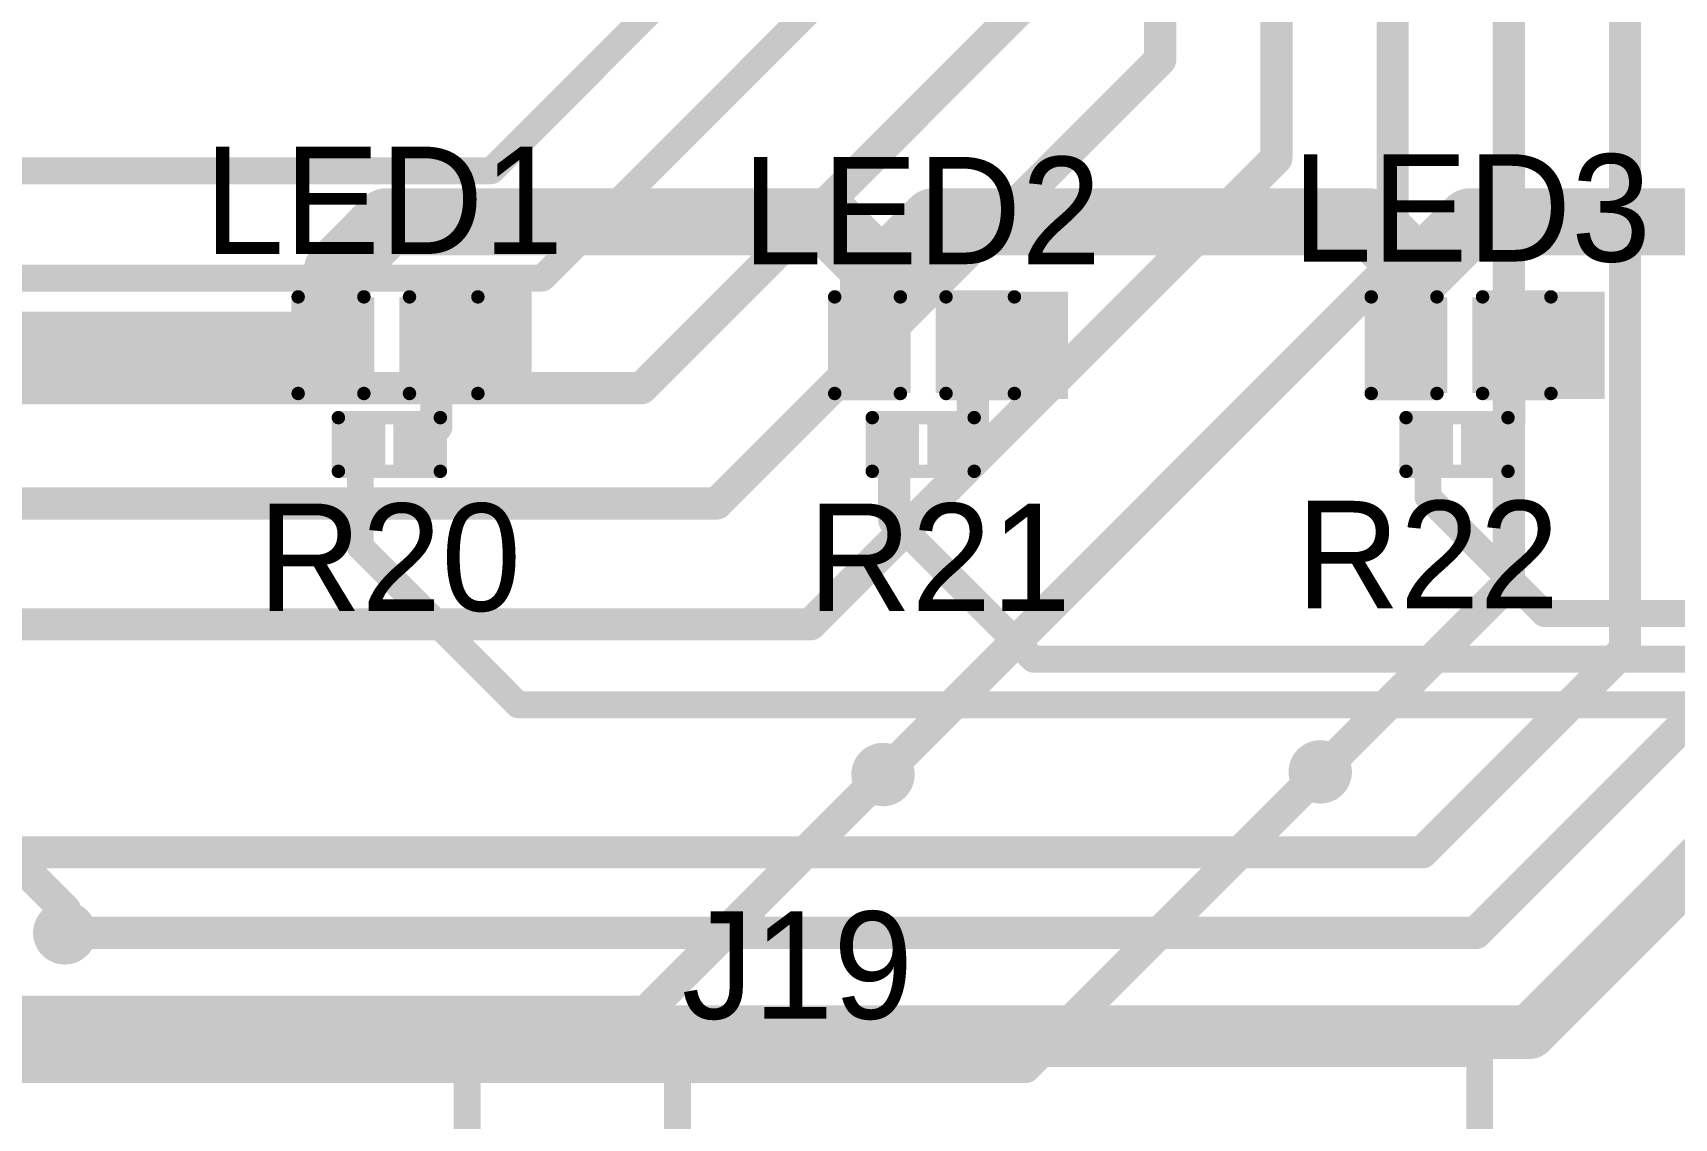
# Model space of a CAD drawing. Header units: millimetres. Extents: x 0.85 to 4.91, y 0.77 to 5.15.
# Drawn here: x 1.703 to 2.315, y 1.408 to 1.812 of the extents above; entities that cross this region are included whole.
import ezdxf

# ---------------------------------------------------------------- set-up
doc = ezdxf.new("R2010")
doc.units = ezdxf.units.MM
doc.header["$MEASUREMENT"] = 0
for name, color, linetype in [('BottomLayer', 5, 'Continuous'), ('BottomSolder', 6, 'Continuous'), ('MultiLayer', 9, 'Continuous'), ('PadHoleLayer', 156, 'Continuous'), ('TopLayer', 1, 'Continuous'), ('TopOverlay', 2, 'Continuous'), ('TopPaste', 8, 'Continuous'), ('TopSolder', 216, 'Continuous'), ('ViaHoleLayer', 16, 'Continuous')]:
    doc.layers.add(name, color=color, linetype=linetype)

# ---------------------------------------------------------------- blocks, each defined once
blk = doc.blocks.new('S2B_XH_A_LF__SN__56')
at = {"layer": 'BottomLayer', "const_width": 0.0315}
blk.add_lwpolyline([(0.03346, 0, 1), (0.06496, 0, 1)], format="xyb", close=True, dxfattribs=at)
at = {"layer": 'BottomLayer'}
blk.add_solid([(-0.08071, -0.0315), (-0.01772, -0.0315), (-0.08071, 0.0315), (-0.01772, 0.0315)], dxfattribs=at)
at = {"layer": 'BottomSolder', "const_width": 0.0355}
blk.add_lwpolyline([(0.03146, 0, 1), (0.06696, 0, 1)], format="xyb", close=True, dxfattribs=at)
at = {"layer": 'BottomSolder'}
blk.add_solid([(-0.08471, -0.0355), (-0.01372, -0.0355), (-0.08471, 0.0355), (-0.01372, 0.0355)], dxfattribs=at)
at = {"layer": 'MultiLayer', "const_width": 0.0315}
blk.add_lwpolyline([(0.03346, 0, 1), (0.06496, 0, 1)], format="xyb", close=True, dxfattribs=at)
at = {"layer": 'MultiLayer'}
blk.add_solid([(-0.08071, -0.0315), (-0.01772, -0.0315), (-0.08071, 0.0315), (-0.01772, 0.0315)], dxfattribs=at)
at = {"layer": 'PadHoleLayer', "const_width": 0.01772}
for points in [[(-0.05807, 0, 1), (-0.04035, 0, 1)], [(0.04035, 0, 1), (0.05807, 0, 1)]]:
    blk.add_lwpolyline(points, format="xyb", close=True, dxfattribs=at)
at = {"layer": 'TopLayer', "const_width": 0.0315}
blk.add_lwpolyline([(0.03346, 0, 1), (0.06496, 0, 1)], format="xyb", close=True, dxfattribs=at)
at = {"layer": 'TopLayer'}
blk.add_solid([(-0.08071, -0.0315), (-0.01772, -0.0315), (-0.08071, 0.0315), (-0.01772, 0.0315)], dxfattribs=at)
at = {"layer": 'TopOverlay', "const_width": 0.01}
for points in [[(-0.149, -0.365), (-0.149, 0.092)], [(-0.149, 0.092), (0.15, 0.092)], [(0.15, -0.365), (0.15, 0.092)], [(-0.149, -0.365), (0.15, -0.365)]]:
    blk.add_lwpolyline(points, dxfattribs=at)
at = {"layer": 'TopOverlay', "const_width": 0.005}
for points in [[(-0.1515, 0.092, 1), (-0.1465, 0.092, 1)], [(-0.1515, 0.092, 1), (-0.1465, 0.092, 1)], [(0.1475, 0.092, 1), (0.1525, 0.092, 1)], [(0.1475, 0.092, 1), (0.1525, 0.092, 1)], [(-0.1515, -0.365, 1), (-0.1465, -0.365, 1)], [(-0.1515, -0.365, 1), (-0.1465, -0.365, 1)], [(0.1475, -0.365, 1), (0.1525, -0.365, 1)], [(0.1475, -0.365, 1), (0.1525, -0.365, 1)]]:
    blk.add_lwpolyline(points, format="xyb", close=True, dxfattribs=at)
at = {"layer": 'TopSolder', "const_width": 0.0355}
blk.add_lwpolyline([(0.03146, 0, 1), (0.06696, 0, 1)], format="xyb", close=True, dxfattribs=at)
at = {"layer": 'TopSolder'}
blk.add_solid([(-0.08471, -0.0355), (-0.01372, -0.0355), (-0.08471, 0.0355), (-0.01372, 0.0355)], dxfattribs=at)
blk = doc.blocks.new('LED_0402_115')
at = {"layer": 'TopLayer'}
for points in [[(-0.00866, -0.01378), (-0.00866, 0.01378), (-0.02834, -0.01378), (-0.02834, 0.01378)], [(0.02834, -0.01378), (0.02834, 0.01378), (0.00866, -0.01378), (0.00866, 0.01378)]]:
    blk.add_solid(points, dxfattribs=at)
at = {"layer": 'TopOverlay', "const_width": 0.005}
for points in [[(-0.033, -0.018), (-0.033, 0.018)], [(-0.033, 0.018), (-0.0085, 0.018)], [(0.0085, 0.018), (0.034, 0.018)], [(0.034, -0.018), (0.034, 0.018)], [(-0.033, -0.018), (-0.0085, -0.018)], [(0.0085, -0.018), (0.034, -0.018)]]:
    blk.add_lwpolyline(points, dxfattribs=at)
at = {"layer": 'TopOverlay', "const_width": 0.0025}
for points in [[(-0.03425, 0.018, 1), (-0.03175, 0.018, 1)], [(-0.03425, 0.018, 1), (-0.03175, 0.018, 1)], [(-0.00975, 0.018, 1), (-0.00725, 0.018, 1)], [(0.00725, 0.018, 1), (0.00975, 0.018, 1)], [(0.03275, 0.018, 1), (0.03525, 0.018, 1)], [(0.03275, 0.018, 1), (0.03525, 0.018, 1)], [(-0.03425, -0.018, 1), (-0.03175, -0.018, 1)], [(-0.03425, -0.018, 1), (-0.03175, -0.018, 1)], [(-0.00975, -0.018, 1), (-0.00725, -0.018, 1)], [(0.00725, -0.018, 1), (0.00975, -0.018, 1)], [(0.03275, -0.018, 1), (0.03525, -0.018, 1)], [(0.03275, -0.018, 1), (0.03525, -0.018, 1)]]:
    blk.add_lwpolyline(points, format="xyb", close=True, dxfattribs=at)
at = {"layer": 'TopOverlay'}
blk.add_solid([(0.034, -0.02), (0.054, -0.02), (0.034, 0.02), (0.054, 0.02)], dxfattribs=at)
at = {"layer": 'TopPaste'}
for points in [[(-0.00866, -0.01378), (-0.00866, 0.01378), (-0.02834, -0.01378), (-0.02834, 0.01378)], [(0.02834, -0.01378), (0.02834, 0.01378), (0.00866, -0.01378), (0.00866, 0.01378)]]:
    blk.add_solid(points, dxfattribs=at)
at = {"layer": 'TopSolder'}
for points in [[(-0.00466, -0.01778), (-0.00466, 0.01778), (-0.03234, -0.01778), (-0.03234, 0.01778)], [(0.03234, -0.01778), (0.03234, 0.01778), (0.00466, -0.01778), (0.00466, 0.01778)]]:
    blk.add_solid(points, dxfattribs=at)
blk = doc.blocks.new('LED_0402_116')
at = {"layer": 'TopLayer'}
for points in [[(-0.00866, -0.01378), (-0.00866, 0.01378), (-0.02834, -0.01378), (-0.02834, 0.01378)], [(0.02834, -0.01378), (0.02834, 0.01378), (0.00866, -0.01378), (0.00866, 0.01378)]]:
    blk.add_solid(points, dxfattribs=at)
at = {"layer": 'TopOverlay', "const_width": 0.005}
for points in [[(-0.033, -0.018), (-0.033, 0.018)], [(-0.033, 0.018), (-0.0085, 0.018)], [(0.0085, 0.018), (0.034, 0.018)], [(0.034, -0.018), (0.034, 0.018)], [(-0.033, -0.018), (-0.0085, -0.018)], [(0.0085, -0.018), (0.034, -0.018)]]:
    blk.add_lwpolyline(points, dxfattribs=at)
at = {"layer": 'TopOverlay', "const_width": 0.0025}
for points in [[(-0.03425, 0.018, 1), (-0.03175, 0.018, 1)], [(-0.03425, 0.018, 1), (-0.03175, 0.018, 1)], [(-0.00975, 0.018, 1), (-0.00725, 0.018, 1)], [(0.00725, 0.018, 1), (0.00975, 0.018, 1)], [(0.03275, 0.018, 1), (0.03525, 0.018, 1)], [(0.03275, 0.018, 1), (0.03525, 0.018, 1)], [(-0.03425, -0.018, 1), (-0.03175, -0.018, 1)], [(-0.03425, -0.018, 1), (-0.03175, -0.018, 1)], [(-0.00975, -0.018, 1), (-0.00725, -0.018, 1)], [(0.00725, -0.018, 1), (0.00975, -0.018, 1)], [(0.03275, -0.018, 1), (0.03525, -0.018, 1)], [(0.03275, -0.018, 1), (0.03525, -0.018, 1)]]:
    blk.add_lwpolyline(points, format="xyb", close=True, dxfattribs=at)
at = {"layer": 'TopOverlay'}
blk.add_solid([(0.034, -0.02), (0.054, -0.02), (0.034, 0.02), (0.054, 0.02)], dxfattribs=at)
at = {"layer": 'TopPaste'}
for points in [[(-0.00866, -0.01378), (-0.00866, 0.01378), (-0.02834, -0.01378), (-0.02834, 0.01378)], [(0.02834, -0.01378), (0.02834, 0.01378), (0.00866, -0.01378), (0.00866, 0.01378)]]:
    blk.add_solid(points, dxfattribs=at)
at = {"layer": 'TopSolder'}
for points in [[(-0.00466, -0.01778), (-0.00466, 0.01778), (-0.03234, -0.01778), (-0.03234, 0.01778)], [(0.03234, -0.01778), (0.03234, 0.01778), (0.00466, -0.01778), (0.00466, 0.01778)]]:
    blk.add_solid(points, dxfattribs=at)
blk = doc.blocks.new('LED_0402_117')
at = {"layer": 'TopLayer'}
for points in [[(-0.00866, -0.01378), (-0.00866, 0.01378), (-0.02834, -0.01378), (-0.02834, 0.01378)], [(0.02834, -0.01378), (0.02834, 0.01378), (0.00866, -0.01378), (0.00866, 0.01378)]]:
    blk.add_solid(points, dxfattribs=at)
at = {"layer": 'TopOverlay', "const_width": 0.005}
for points in [[(-0.033, -0.018), (-0.033, 0.018)], [(-0.033, 0.018), (-0.0085, 0.018)], [(0.0085, 0.018), (0.034, 0.018)], [(0.034, -0.018), (0.034, 0.018)], [(-0.033, -0.018), (-0.0085, -0.018)], [(0.0085, -0.018), (0.034, -0.018)]]:
    blk.add_lwpolyline(points, dxfattribs=at)
at = {"layer": 'TopOverlay', "const_width": 0.0025}
for points in [[(-0.03425, 0.018, 1), (-0.03175, 0.018, 1)], [(-0.03425, 0.018, 1), (-0.03175, 0.018, 1)], [(-0.00975, 0.018, 1), (-0.00725, 0.018, 1)], [(0.00725, 0.018, 1), (0.00975, 0.018, 1)], [(0.03275, 0.018, 1), (0.03525, 0.018, 1)], [(0.03275, 0.018, 1), (0.03525, 0.018, 1)], [(-0.03425, -0.018, 1), (-0.03175, -0.018, 1)], [(-0.03425, -0.018, 1), (-0.03175, -0.018, 1)], [(-0.00975, -0.018, 1), (-0.00725, -0.018, 1)], [(0.00725, -0.018, 1), (0.00975, -0.018, 1)], [(0.03275, -0.018, 1), (0.03525, -0.018, 1)], [(0.03275, -0.018, 1), (0.03525, -0.018, 1)]]:
    blk.add_lwpolyline(points, format="xyb", close=True, dxfattribs=at)
at = {"layer": 'TopOverlay'}
blk.add_solid([(0.034, -0.02), (0.054, -0.02), (0.034, 0.02), (0.054, 0.02)], dxfattribs=at)
at = {"layer": 'TopPaste'}
for points in [[(-0.00866, -0.01378), (-0.00866, 0.01378), (-0.02834, -0.01378), (-0.02834, 0.01378)], [(0.02834, -0.01378), (0.02834, 0.01378), (0.00866, -0.01378), (0.00866, 0.01378)]]:
    blk.add_solid(points, dxfattribs=at)
at = {"layer": 'TopSolder'}
for points in [[(-0.00466, -0.01778), (-0.00466, 0.01778), (-0.03234, -0.01778), (-0.03234, 0.01778)], [(0.03234, -0.01778), (0.03234, 0.01778), (0.00466, -0.01778), (0.00466, 0.01778)]]:
    blk.add_solid(points, dxfattribs=at)
blk = doc.blocks.new('R___0201_127')
at = {"layer": 'TopLayer'}
for points in [[(-0.01614, -0.00728), (-0.00551, -0.00728), (-0.01614, 0.00728), (-0.00551, 0.00728)], [(0.00551, -0.00728), (0.01614, -0.00728), (0.00551, 0.00728), (0.01614, 0.00728)]]:
    blk.add_solid(points, dxfattribs=at)
at = {"layer": 'TopOverlay', "const_width": 0.005}
for points in [[(-0.019, 0.01), (0.019, 0.01)], [(-0.019, -0.01), (-0.019, 0.01)], [(0.019, -0.01), (0.019, 0.01)], [(-0.019, -0.01), (0.019, -0.01)]]:
    blk.add_lwpolyline(points, dxfattribs=at)
at = {"layer": 'TopOverlay', "const_width": 0.0025}
for points in [[(-0.02025, 0.01, 1), (-0.01775, 0.01, 1)], [(-0.02025, 0.01, 1), (-0.01775, 0.01, 1)], [(0.01775, 0.01, 1), (0.02025, 0.01, 1)], [(0.01775, 0.01, 1), (0.02025, 0.01, 1)], [(-0.02025, -0.01, 1), (-0.01775, -0.01, 1)], [(-0.02025, -0.01, 1), (-0.01775, -0.01, 1)], [(0.01775, -0.01, 1), (0.02025, -0.01, 1)], [(0.01775, -0.01, 1), (0.02025, -0.01, 1)]]:
    blk.add_lwpolyline(points, format="xyb", close=True, dxfattribs=at)
at = {"layer": 'TopPaste'}
for points in [[(-0.01614, -0.00728), (-0.00551, -0.00728), (-0.01614, 0.00728), (-0.00551, 0.00728)], [(0.00551, -0.00728), (0.01614, -0.00728), (0.00551, 0.00728), (0.01614, 0.00728)]]:
    blk.add_solid(points, dxfattribs=at)
at = {"layer": 'TopSolder'}
for points in [[(-0.02014, -0.01128), (-0.00151, -0.01128), (-0.02014, 0.01128), (-0.00151, 0.01128)], [(0.00151, -0.01128), (0.02014, -0.01128), (0.00151, 0.01128), (0.02014, 0.01128)]]:
    blk.add_solid(points, dxfattribs=at)
blk = doc.blocks.new('R___0201_149')
at = {"layer": 'TopLayer'}
for points in [[(-0.01614, -0.00728), (-0.00551, -0.00728), (-0.01614, 0.00728), (-0.00551, 0.00728)], [(0.00551, -0.00728), (0.01614, -0.00728), (0.00551, 0.00728), (0.01614, 0.00728)]]:
    blk.add_solid(points, dxfattribs=at)
at = {"layer": 'TopOverlay', "const_width": 0.005}
for points in [[(-0.019, 0.01), (0.019, 0.01)], [(-0.019, -0.01), (-0.019, 0.01)], [(0.019, -0.01), (0.019, 0.01)], [(-0.019, -0.01), (0.019, -0.01)]]:
    blk.add_lwpolyline(points, dxfattribs=at)
at = {"layer": 'TopOverlay', "const_width": 0.0025}
for points in [[(-0.02025, 0.01, 1), (-0.01775, 0.01, 1)], [(-0.02025, 0.01, 1), (-0.01775, 0.01, 1)], [(0.01775, 0.01, 1), (0.02025, 0.01, 1)], [(0.01775, 0.01, 1), (0.02025, 0.01, 1)], [(-0.02025, -0.01, 1), (-0.01775, -0.01, 1)], [(-0.02025, -0.01, 1), (-0.01775, -0.01, 1)], [(0.01775, -0.01, 1), (0.02025, -0.01, 1)], [(0.01775, -0.01, 1), (0.02025, -0.01, 1)]]:
    blk.add_lwpolyline(points, format="xyb", close=True, dxfattribs=at)
at = {"layer": 'TopPaste'}
for points in [[(-0.01614, -0.00728), (-0.00551, -0.00728), (-0.01614, 0.00728), (-0.00551, 0.00728)], [(0.00551, -0.00728), (0.01614, -0.00728), (0.00551, 0.00728), (0.01614, 0.00728)]]:
    blk.add_solid(points, dxfattribs=at)
at = {"layer": 'TopSolder'}
for points in [[(-0.02014, -0.01128), (-0.00151, -0.01128), (-0.02014, 0.01128), (-0.00151, 0.01128)], [(0.00151, -0.01128), (0.02014, -0.01128), (0.00151, 0.01128), (0.02014, 0.01128)]]:
    blk.add_solid(points, dxfattribs=at)
blk = doc.blocks.new('R___0201_150')
at = {"layer": 'TopLayer'}
for points in [[(-0.01614, -0.00728), (-0.00551, -0.00728), (-0.01614, 0.00728), (-0.00551, 0.00728)], [(0.00551, -0.00728), (0.01614, -0.00728), (0.00551, 0.00728), (0.01614, 0.00728)]]:
    blk.add_solid(points, dxfattribs=at)
at = {"layer": 'TopOverlay', "const_width": 0.005}
for points in [[(-0.019, 0.01), (0.019, 0.01)], [(-0.019, -0.01), (-0.019, 0.01)], [(0.019, -0.01), (0.019, 0.01)], [(-0.019, -0.01), (0.019, -0.01)]]:
    blk.add_lwpolyline(points, dxfattribs=at)
at = {"layer": 'TopOverlay', "const_width": 0.0025}
for points in [[(-0.02025, 0.01, 1), (-0.01775, 0.01, 1)], [(-0.02025, 0.01, 1), (-0.01775, 0.01, 1)], [(0.01775, 0.01, 1), (0.02025, 0.01, 1)], [(0.01775, 0.01, 1), (0.02025, 0.01, 1)], [(-0.02025, -0.01, 1), (-0.01775, -0.01, 1)], [(-0.02025, -0.01, 1), (-0.01775, -0.01, 1)], [(0.01775, -0.01, 1), (0.02025, -0.01, 1)], [(0.01775, -0.01, 1), (0.02025, -0.01, 1)]]:
    blk.add_lwpolyline(points, format="xyb", close=True, dxfattribs=at)
at = {"layer": 'TopPaste'}
for points in [[(-0.01614, -0.00728), (-0.00551, -0.00728), (-0.01614, 0.00728), (-0.00551, 0.00728)], [(0.00551, -0.00728), (0.01614, -0.00728), (0.00551, 0.00728), (0.01614, 0.00728)]]:
    blk.add_solid(points, dxfattribs=at)
at = {"layer": 'TopSolder'}
for points in [[(-0.02014, -0.01128), (-0.00151, -0.01128), (-0.02014, 0.01128), (-0.00151, 0.01128)], [(0.00151, -0.01128), (0.02014, -0.01128), (0.00151, 0.01128), (0.02014, 0.01128)]]:
    blk.add_solid(points, dxfattribs=at)
blk = doc.blocks.new('S2B_XH_A_LF__SN__210')
at = {"layer": 'BottomLayer', "const_width": 0.0315}
blk.add_lwpolyline([(0.03346, 0, 1), (0.06496, 0, 1)], format="xyb", close=True, dxfattribs=at)
at = {"layer": 'BottomLayer'}
blk.add_solid([(-0.08071, -0.0315), (-0.01772, -0.0315), (-0.08071, 0.0315), (-0.01772, 0.0315)], dxfattribs=at)
at = {"layer": 'BottomSolder', "const_width": 0.0355}
blk.add_lwpolyline([(0.03146, 0, 1), (0.06696, 0, 1)], format="xyb", close=True, dxfattribs=at)
at = {"layer": 'BottomSolder'}
blk.add_solid([(-0.08471, -0.0355), (-0.01372, -0.0355), (-0.08471, 0.0355), (-0.01372, 0.0355)], dxfattribs=at)
at = {"layer": 'MultiLayer', "const_width": 0.0315}
blk.add_lwpolyline([(0.03346, 0, 1), (0.06496, 0, 1)], format="xyb", close=True, dxfattribs=at)
at = {"layer": 'MultiLayer'}
blk.add_solid([(-0.08071, -0.0315), (-0.01772, -0.0315), (-0.08071, 0.0315), (-0.01772, 0.0315)], dxfattribs=at)
at = {"layer": 'PadHoleLayer', "const_width": 0.01772}
for points in [[(-0.05807, 0, 1), (-0.04035, 0, 1)], [(0.04035, 0, 1), (0.05807, 0, 1)]]:
    blk.add_lwpolyline(points, format="xyb", close=True, dxfattribs=at)
at = {"layer": 'TopLayer', "const_width": 0.0315}
blk.add_lwpolyline([(0.03346, 0, 1), (0.06496, 0, 1)], format="xyb", close=True, dxfattribs=at)
at = {"layer": 'TopLayer'}
blk.add_solid([(-0.08071, -0.0315), (-0.01772, -0.0315), (-0.08071, 0.0315), (-0.01772, 0.0315)], dxfattribs=at)
at = {"layer": 'TopOverlay', "const_width": 0.01}
for points in [[(-0.149, -0.365), (-0.149, 0.092)], [(-0.149, 0.092), (0.15, 0.092)], [(0.15, -0.365), (0.15, 0.092)], [(-0.149, -0.365), (0.15, -0.365)]]:
    blk.add_lwpolyline(points, dxfattribs=at)
at = {"layer": 'TopOverlay', "const_width": 0.005}
for points in [[(-0.1515, 0.092, 1), (-0.1465, 0.092, 1)], [(-0.1515, 0.092, 1), (-0.1465, 0.092, 1)], [(0.1475, 0.092, 1), (0.1525, 0.092, 1)], [(0.1475, 0.092, 1), (0.1525, 0.092, 1)], [(-0.1515, -0.365, 1), (-0.1465, -0.365, 1)], [(-0.1515, -0.365, 1), (-0.1465, -0.365, 1)], [(0.1475, -0.365, 1), (0.1525, -0.365, 1)], [(0.1475, -0.365, 1), (0.1525, -0.365, 1)]]:
    blk.add_lwpolyline(points, format="xyb", close=True, dxfattribs=at)
at = {"layer": 'TopSolder', "const_width": 0.0355}
blk.add_lwpolyline([(0.03146, 0, 1), (0.06696, 0, 1)], format="xyb", close=True, dxfattribs=at)
at = {"layer": 'TopSolder'}
blk.add_solid([(-0.08471, -0.0355), (-0.01372, -0.0355), (-0.08471, 0.0355), (-0.01372, 0.0355)], dxfattribs=at)

msp = doc.modelspace()

# ---------------------------------------------------------------- linework, layer by layer
at = {"layer": 'BottomLayer'}
for points, const_width in [([(2.12335, 1.80235), (2.12335, 2.16406)], 0.012), ([(2.16666, 1.76566), (2.16666, 2.16406)], 0.012), ([(2.20997, 1.72597), (2.20997, 2.16406)], 0.012), ([(2.25328, 1.60728), (2.25328, 2.16406)], 0.012), ([(2.29658, 1.58258), (2.29658, 2.16406)], 0.012), ([(1.874, 1.761), (1.95013, 1.83713)], 0.01), ([(1.93, 1.68), (2.08005, 1.83005)], 0.012), ([(1.893, 1.721), (1.99343, 1.82143)], 0.01), ([(1.958, 1.637), (2.12335, 1.80235)], 0.012), ([(1.993, 1.592), (2.16666, 1.76566)], 0.012), ([(1.42145, 1.761), (1.874, 1.761)], 0.01), ([(2.02, 1.536), (2.20997, 1.72597)], 0.012), ([(1.42, 1.721), (1.893, 1.721)], 0.01), ([(1.519, 1.68), (1.93, 1.68)], 0.012), ([(1.557, 1.637), (1.958, 1.637)], 0.012), ([(2.183, 1.537), (2.25328, 1.60728)], 0.012), ([(1.605, 1.592), (1.993, 1.592)], 0.012), ([(2.221, 1.507), (2.29658, 1.58258)], 0.012), ([(2.241, 1.477), (2.33989, 1.57589)], 0.012), ([(2.261, 1.44), (2.3832, 1.5622)], 0.02), ([(1.653, 1.507), (2.221, 1.507)], 0.012), ([(1.715, 1.477), (2.241, 1.477)], 0.012), ([(1.643, 1.44), (2.261, 1.44)], 0.02)]:
    msp.add_lwpolyline(points, dxfattribs=dict(at, const_width=const_width))
for points, const_width in [([(2.12035, 1.80235, 1), (2.12635, 1.80235, 1)], 0.006), ([(2.12035, 1.80235, 1), (2.12635, 1.80235, 1)], 0.006), ([(2.16366, 1.76566, 1), (2.16966, 1.76566, 1)], 0.006), ([(2.16366, 1.76566, 1), (2.16966, 1.76566, 1)], 0.006), ([(1.8715, 1.761, 1), (1.8765, 1.761, 1)], 0.005), ([(1.8715, 1.761, 1), (1.8765, 1.761, 1)], 0.005), ([(2.20697, 1.72597, 1), (2.21297, 1.72597, 1)], 0.006), ([(2.20697, 1.72597, 1), (2.21297, 1.72597, 1)], 0.006), ([(1.8905, 1.721, 1), (1.8955, 1.721, 1)], 0.005), ([(1.8905, 1.721, 1), (1.8955, 1.721, 1)], 0.005), ([(1.927, 1.68, 1), (1.933, 1.68, 1)], 0.006), ([(1.927, 1.68, 1), (1.933, 1.68, 1)], 0.006), ([(1.955, 1.637, 1), (1.961, 1.637, 1)], 0.006), ([(1.955, 1.637, 1), (1.961, 1.637, 1)], 0.006), ([(2.25028, 1.60728, 1), (2.25628, 1.60728, 1)], 0.006), ([(2.25028, 1.60728, 1), (2.25628, 1.60728, 1)], 0.006), ([(1.99, 1.592, 1), (1.996, 1.592, 1)], 0.006), ([(1.99, 1.592, 1), (1.996, 1.592, 1)], 0.006), ([(2.29358, 1.58258, 1), (2.29958, 1.58258, 1)], 0.006), ([(2.29358, 1.58258, 1), (2.29958, 1.58258, 1)], 0.006), ([(2.17709, 1.537, 1), (2.18891, 1.537, 1)], 0.01181), ([(2.01409, 1.536, 1), (2.02591, 1.536, 1)], 0.01181), ([(2.017, 1.536, 1), (2.023, 1.536, 1)], 0.006), ([(2.18, 1.537, 1), (2.186, 1.537, 1)], 0.006), ([(2.218, 1.507, 1), (2.224, 1.507, 1)], 0.006), ([(2.218, 1.507, 1), (2.224, 1.507, 1)], 0.006), ([(1.70909, 1.477, 1), (1.72091, 1.477, 1)], 0.01181), ([(1.712, 1.477, 1), (1.718, 1.477, 1)], 0.006), ([(2.238, 1.477, 1), (2.244, 1.477, 1)], 0.006), ([(2.238, 1.477, 1), (2.244, 1.477, 1)], 0.006), ([(2.256, 1.44, 1), (2.266, 1.44, 1)], 0.01), ([(2.256, 1.44, 1), (2.266, 1.44, 1)], 0.01)]:
    msp.add_lwpolyline(points, format="xyb", close=True, dxfattribs=dict(at, const_width=const_width))
at = {"layer": 'MultiLayer', "const_width": 0.01181}
for points in [[(2.17709, 1.537, 1), (2.18891, 1.537, 1)], [(2.01409, 1.536, 1), (2.02591, 1.536, 1)], [(1.70909, 1.477, 1), (1.72091, 1.477, 1)]]:
    msp.add_lwpolyline(points, format="xyb", close=True, dxfattribs=at)
at = {"layer": 'TopLayer'}
for points, const_width in [([(1.8165, 1.7235), (1.835, 1.742)], 0.025), ([(1.835, 1.742), (2, 1.742)], 0.025), ([(2, 1.742), (2.0165, 1.7255)], 0.025), ([(2.0165, 1.7195), (2.039, 1.742)], 0.025), ([(2.039, 1.742), (2.201, 1.742)], 0.025), ([(2.201, 1.742), (2.2165, 1.7265)], 0.025), ([(2.2165, 1.7195), (2.239, 1.742)], 0.025), ([(2.239, 1.742), (2.401, 1.742)], 0.025), ([(2.0165, 1.7195), (2.0165, 1.7255)], 0.025), ([(2.2165, 1.7195), (2.2165, 1.7265)], 0.025), ([(1.8165, 1.696), (1.8165, 1.7235)], 0.025), ([(2.0165, 1.696), (2.0165, 1.7195)], 0.025), ([(2.2165, 1.696), (2.2165, 1.7195)], 0.025), ([(1.68, 1.696), (1.8165, 1.696)], 0.025), ([(1.8535, 1.66567), (1.8535, 1.696)], 0.012), ([(2.0535, 1.66667), (2.0535, 1.696)], 0.012), ([(2.2535, 1.66767), (2.2535, 1.696)], 0.012), ([(1.84683, 1.659), (1.8535, 1.66567)], 0.012), ([(2.04583, 1.659), (2.0535, 1.66667)], 0.012), ([(2.24483, 1.659), (2.2535, 1.66767)], 0.012), ([(2.02417, 1.63083), (2.02417, 1.659)], 0.012), ([(1.82517, 1.62083), (1.82517, 1.659)], 0.01), ([(2.22317, 1.63933), (2.22317, 1.659)], 0.01), ([(2.22317, 1.63933), (2.2665, 1.596)], 0.01), ([(2.02417, 1.63083), (2.076, 1.579)], 0.01), ([(1.82517, 1.62083), (1.884, 1.562)], 0.01), ([(2.2665, 1.596), (2.723, 1.596)], 0.01), ([(1.62023, 1.58043), (1.715, 1.48566)], 0.012), ([(2.076, 1.579), (2.735, 1.579)], 0.01), ([(1.884, 1.562), (2.655, 1.562)], 0.01), ([(1.93157, 1.44757), (2.02, 1.536)], 0.012), ([(2.073, 1.427), (2.183, 1.537)], 0.012), ([(1.715, 1.477), (1.715, 1.48566)], 0.012), ([(1.24343, 1.44757), (1.93157, 1.44757)], 0.012), ([(1.59771, 1.427), (2.073, 1.427)], 0.012)]:
    msp.add_lwpolyline(points, dxfattribs=dict(at, const_width=const_width))
for points, const_width in [([(1.82875, 1.742, 1), (1.84125, 1.742, 1)], 0.0125), ([(1.82875, 1.742, 1), (1.84125, 1.742, 1)], 0.0125), ([(1.99375, 1.742, 1), (2.00625, 1.742, 1)], 0.0125), ([(1.99375, 1.742, 1), (2.00625, 1.742, 1)], 0.0125), ([(2.03275, 1.742, 1), (2.04525, 1.742, 1)], 0.0125), ([(2.03275, 1.742, 1), (2.04525, 1.742, 1)], 0.0125), ([(2.19475, 1.742, 1), (2.20725, 1.742, 1)], 0.0125), ([(2.19475, 1.742, 1), (2.20725, 1.742, 1)], 0.0125), ([(2.23275, 1.742, 1), (2.24525, 1.742, 1)], 0.0125), ([(2.23275, 1.742, 1), (2.24525, 1.742, 1)], 0.0125), ([(2.01025, 1.7255, 1), (2.02275, 1.7255, 1)], 0.0125), ([(2.01025, 1.7255, 1), (2.02275, 1.7255, 1)], 0.0125), ([(2.21025, 1.7265, 1), (2.22275, 1.7265, 1)], 0.0125), ([(2.21025, 1.7265, 1), (2.22275, 1.7265, 1)], 0.0125), ([(1.81025, 1.7235, 1), (1.82275, 1.7235, 1)], 0.0125), ([(1.81025, 1.7235, 1), (1.82275, 1.7235, 1)], 0.0125), ([(2.01025, 1.7195, 1), (2.02275, 1.7195, 1)], 0.0125), ([(2.01025, 1.7195, 1), (2.02275, 1.7195, 1)], 0.0125), ([(2.01025, 1.7195, 1), (2.02275, 1.7195, 1)], 0.0125), ([(2.21025, 1.7195, 1), (2.22275, 1.7195, 1)], 0.0125), ([(2.21025, 1.7195, 1), (2.22275, 1.7195, 1)], 0.0125), ([(2.21025, 1.7195, 1), (2.22275, 1.7195, 1)], 0.0125), ([(1.81025, 1.696, 1), (1.82275, 1.696, 1)], 0.0125), ([(1.81025, 1.696, 1), (1.82275, 1.696, 1)], 0.0125), ([(2.01025, 1.696, 1), (2.02275, 1.696, 1)], 0.0125), ([(2.21025, 1.696, 1), (2.22275, 1.696, 1)], 0.0125), ([(1.8505, 1.696, 1), (1.8565, 1.696, 1)], 0.006), ([(2.0505, 1.696, 1), (2.0565, 1.696, 1)], 0.006), ([(2.2505, 1.696, 1), (2.2565, 1.696, 1)], 0.006), ([(1.8505, 1.66567, 1), (1.8565, 1.66567, 1)], 0.006), ([(1.8505, 1.66567, 1), (1.8565, 1.66567, 1)], 0.006), ([(2.0505, 1.66667, 1), (2.0565, 1.66667, 1)], 0.006), ([(2.0505, 1.66667, 1), (2.0565, 1.66667, 1)], 0.006), ([(2.2505, 1.66767, 1), (2.2565, 1.66767, 1)], 0.006), ([(2.2505, 1.66767, 1), (2.2565, 1.66767, 1)], 0.006), ([(1.84383, 1.659, 1), (1.84983, 1.659, 1)], 0.006), ([(2.02117, 1.659, 1), (2.02717, 1.659, 1)], 0.006), ([(2.04283, 1.659, 1), (2.04883, 1.659, 1)], 0.006), ([(2.24183, 1.659, 1), (2.24783, 1.659, 1)], 0.006), ([(1.82267, 1.659, 1), (1.82767, 1.659, 1)], 0.005), ([(2.22067, 1.659, 1), (2.22567, 1.659, 1)], 0.005), ([(2.22067, 1.63933, 1), (2.22567, 1.63933, 1)], 0.005), ([(2.22067, 1.63933, 1), (2.22567, 1.63933, 1)], 0.005), ([(2.02117, 1.63083, 1), (2.02717, 1.63083, 1)], 0.006), ([(2.02167, 1.63083, 1), (2.02667, 1.63083, 1)], 0.005), ([(1.82267, 1.62083, 1), (1.82767, 1.62083, 1)], 0.005), ([(1.82267, 1.62083, 1), (1.82767, 1.62083, 1)], 0.005), ([(2.264, 1.596, 1), (2.269, 1.596, 1)], 0.005), ([(2.264, 1.596, 1), (2.269, 1.596, 1)], 0.005), ([(2.0735, 1.579, 1), (2.0785, 1.579, 1)], 0.005), ([(2.0735, 1.579, 1), (2.0785, 1.579, 1)], 0.005), ([(1.8815, 1.562, 1), (1.8865, 1.562, 1)], 0.005), ([(1.8815, 1.562, 1), (1.8865, 1.562, 1)], 0.005), ([(2.17709, 1.537, 1), (2.18891, 1.537, 1)], 0.01181), ([(2.01409, 1.536, 1), (2.02591, 1.536, 1)], 0.01181), ([(2.017, 1.536, 1), (2.023, 1.536, 1)], 0.006), ([(2.18, 1.537, 1), (2.186, 1.537, 1)], 0.006), ([(1.70909, 1.477, 1), (1.72091, 1.477, 1)], 0.01181), ([(1.712, 1.48566, 1), (1.718, 1.48566, 1)], 0.006), ([(1.712, 1.48566, 1), (1.718, 1.48566, 1)], 0.006), ([(1.712, 1.477, 1), (1.718, 1.477, 1)], 0.006), ([(1.92857, 1.44757, 1), (1.93457, 1.44757, 1)], 0.006), ([(1.92857, 1.44757, 1), (1.93457, 1.44757, 1)], 0.006), ([(2.07, 1.427, 1), (2.076, 1.427, 1)], 0.006), ([(2.07, 1.427, 1), (2.076, 1.427, 1)], 0.006)]:
    msp.add_lwpolyline(points, format="xyb", close=True, dxfattribs=dict(at, const_width=const_width))
at = {"layer": 'ViaHoleLayer', "const_width": 0.00591}
for points in [[(2.01705, 1.536, 1), (2.02295, 1.536, 1)], [(2.18005, 1.537, 1), (2.18595, 1.537, 1)], [(1.71205, 1.477, 1), (1.71795, 1.477, 1)]]:
    msp.add_lwpolyline(points, format="xyb", close=True, dxfattribs=at)

# ---------------------------------------------------------------- block references
at = {"rotation": 360}
for name, p in [('LED_0402_117', (1.835, 1.696)), ('LED_0402_116', (2.035, 1.696)), ('LED_0402_115', (2.235, 1.696)), ('R___0201_127', (1.836, 1.659)), ('R___0201_150', (2.035, 1.659)), ('R___0201_149', (2.234, 1.659)), ('S2B_XH_A_LF__SN__210', (1.715, 1.34))]:
    msp.add_blockref(name, p, dxfattribs=at)
msp.add_blockref('S2B_XH_A_LF__SN__56', (2.09241, 1.34))

# ---------------------------------------------------------------- texts
at = {"layer": 'TopOverlay'}
for s, p in [('LED1', (1.767, 1.73)), ('LED2', (1.9675, 1.72618)), ('LED3', (2.1725, 1.72718)), ('R20', (1.787, 1.597)), ('R21', (1.992, 1.597)), ('R22', (2.174, 1.598)), ('J19', (1.945, 1.445))]:
    msp.add_text(s, height=0.04, dxfattribs=at).set_placement(p)

doc.saveas('drawing.dxf')
